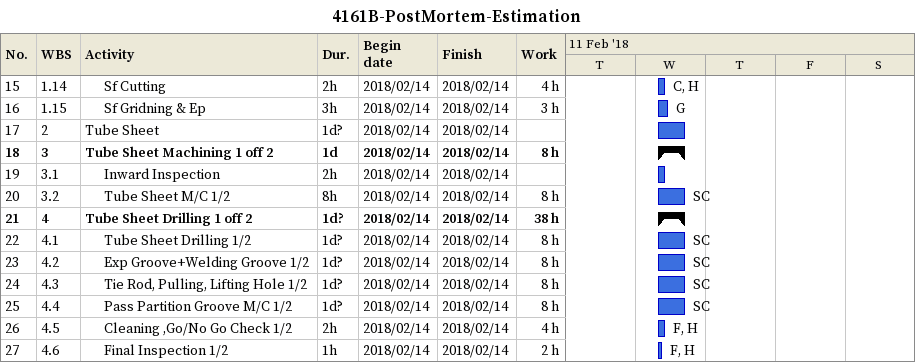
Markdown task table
4161B-PostMortem-Estimation

| ID | WBS | Task | Duration | Start | Finish | Resources | Work (h) |
|---|---|---|---|---|---|---|---|
| 15 | 1.14 | Sf Cutting | 2h | 2018-02-14 | 2018-02-14 | C, H | 4 |
| 16 | 1.15 | Sf Gridning & Ep | 3h | 2018-02-14 | 2018-02-14 | G | 3 |
| 17 | 2 | Tube Sheet | 1d? | 2018-02-14 | 2018-02-14 |  |  |
| 18 | 3 | **Tube Sheet Machining 1 off 2** | 1d | 2018-02-14 | 2018-02-14 |  | 8 |
| 19 | 3.1 | Inward Inspection | 2h | 2018-02-14 | 2018-02-14 |  |  |
| 20 | 3.2 | Tube Sheet M/C 1/2 | 8h | 2018-02-14 | 2018-02-14 | SC | 8 |
| 21 | 4 | **Tube Sheet Drilling 1 off 2** | 1d? | 2018-02-14 | 2018-02-14 |  | 38 |
| 22 | 4.1 | Tube Sheet Drilling 1/2 | 1d? | 2018-02-14 | 2018-02-14 | SC | 8 |
| 23 | 4.2 | Exp Groove+Welding Groove 1/2 | 1d? | 2018-02-14 | 2018-02-14 | SC | 8 |
| 24 | 4.3 | Tie Rod, Pulling, Lifting Hole 1/2 | 1d? | 2018-02-14 | 2018-02-14 | SC | 8 |
| 25 | 4.4 | Pass Partition Groove M/C 1/2 | 1d? | 2018-02-14 | 2018-02-14 | SC | 8 |
| 26 | 4.5 | Cleaning ,Go/No Go Check 1/2 | 2h | 2018-02-14 | 2018-02-14 | F, H | 4 |
| 27 | 4.6 | Final Inspection 1/2 | 1h | 2018-02-14 | 2018-02-14 | F, H | 2 |
